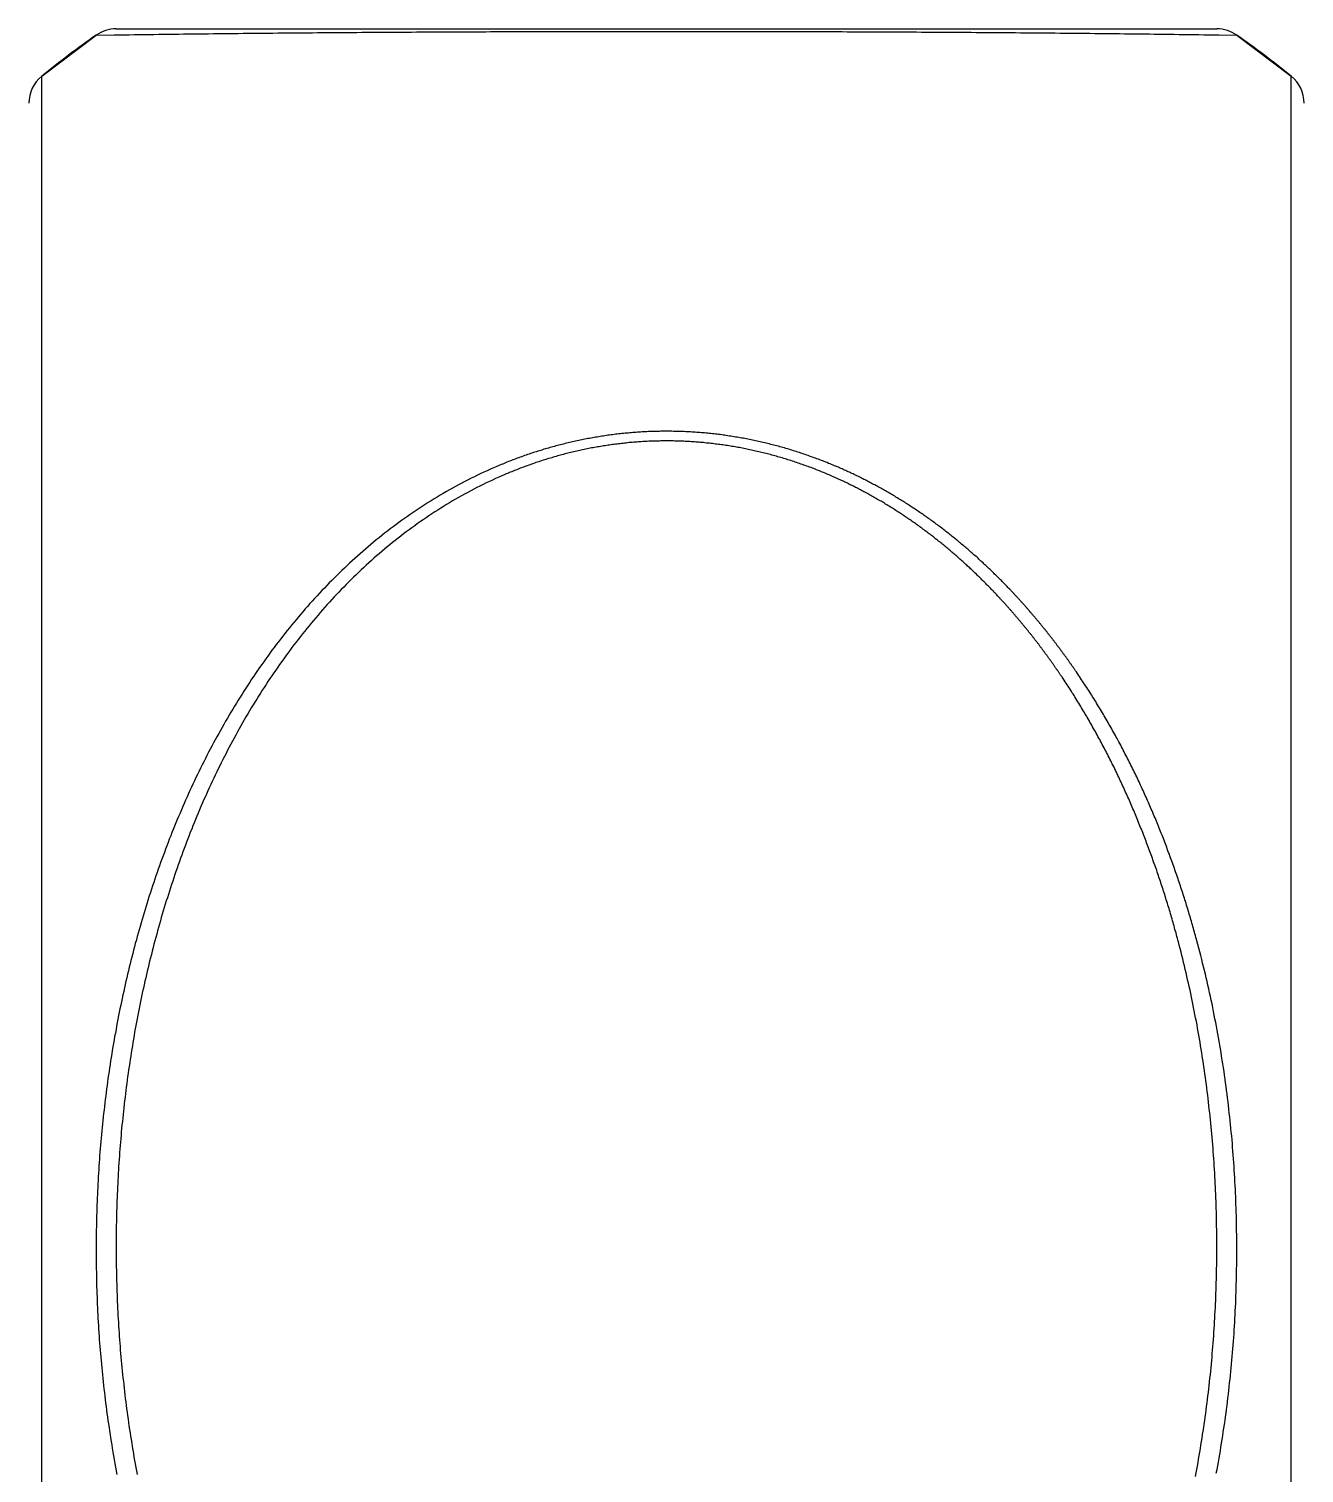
# Model space of a CAD drawing. Header units: millimetres. Extents: x 0 to 3800, y -67 to 2530.
# Drawn here: x 3326.11 to 3337.4, y 962.91 to 975.69 of the extents above; entities that cross this region are included whole.
import ezdxf

# ---------------------------------------------------------------- set-up
doc = ezdxf.new("R2010")
doc.units = ezdxf.units.MM
doc.layers.add('내부선 및 부속', color=4, linetype='Continuous')

msp = doc.modelspace()

# ---------------------------------------------------------------- linework, layer by layer
at = {"layer": '내부선 및 부속', "linetype": 'Continuous'}
for p, q in [((3326.881, 975.694), (3336.628, 975.694)), ((3326.223, 975.274), (3326.704, 975.638)), ((3326.704, 975.638), (3326.865, 975.64)), ((3336.644, 975.64), (3336.805, 975.638)), ((3336.805, 975.638), (3337.286, 975.274)), ((3326.223, 932.998), (3326.223, 975.274)), ((3337.286, 932.998), (3337.286, 975.274))]:
    msp.add_line(p, q, dxfattribs=at)
at = {"layer": '내부선 및 부속', "linetype": 'Continuous', "flags": 128}
for points in [[(3326.865, 975.64), (3326.909, 975.641), (3326.952, 975.641), (3326.996, 975.642), (3327.04, 975.643), (3327.084, 975.643), (3327.128, 975.644), (3327.172, 975.644), (3327.215, 975.645), (3327.259, 975.646), (3327.303, 975.646), (3327.347, 975.647), (3327.391, 975.647), (3327.435, 975.648), (3327.479, 975.649), (3327.522, 975.649), (3327.566, 975.65), (3327.61, 975.65), (3327.654, 975.651), (3327.698, 975.651), (3327.742, 975.652), (3327.786, 975.652), (3327.829, 975.653), (3327.873, 975.653), (3327.917, 975.654), (3327.961, 975.654), (3328.005, 975.655), (3328.049, 975.655), (3328.093, 975.655), (3328.136, 975.656), (3328.18, 975.656), (3328.224, 975.657), (3328.268, 975.657), (3328.312, 975.658), (3328.356, 975.658), (3328.399, 975.658), (3328.443, 975.659), (3328.487, 975.659), (3328.531, 975.66), (3328.575, 975.66), (3328.619, 975.66), (3328.663, 975.661), (3328.706, 975.661), (3328.75, 975.661), (3328.794, 975.662), (3328.838, 975.662), (3328.882, 975.662), (3328.926, 975.663), (3328.97, 975.663), (3329.013, 975.663), (3329.057, 975.664), (3329.101, 975.664), (3329.145, 975.664), (3329.189, 975.665), (3329.233, 975.665), (3329.277, 975.665), (3329.32, 975.665), (3329.364, 975.666), (3329.408, 975.666), (3329.452, 975.666), (3329.496, 975.666), (3329.54, 975.667), (3329.584, 975.667), (3329.627, 975.667), (3329.671, 975.667), (3329.715, 975.668), (3329.759, 975.668), (3329.803, 975.668), (3329.847, 975.668), (3329.891, 975.668), (3329.934, 975.669), (3329.978, 975.669), (3330.022, 975.669), (3330.066, 975.669), (3330.11, 975.669), (3330.154, 975.669), (3330.197, 975.67), (3330.241, 975.67), (3330.285, 975.67), (3330.329, 975.67), (3330.373, 975.67), (3330.417, 975.67), (3330.461, 975.671), (3330.504, 975.671), (3330.548, 975.671), (3330.592, 975.671), (3330.636, 975.671), (3330.68, 975.671), (3330.724, 975.671), (3330.768, 975.671), (3330.811, 975.671), (3330.855, 975.672), (3330.899, 975.672), (3330.943, 975.672), (3330.987, 975.672), (3331.031, 975.672), (3331.075, 975.672), (3331.118, 975.672), (3331.162, 975.672), (3331.206, 975.672), (3331.25, 975.672), (3331.25, 975.672), (3331.294, 975.672), (3331.338, 975.672), (3331.382, 975.672), (3331.425, 975.672), (3331.469, 975.672), (3331.513, 975.672), (3331.557, 975.672), (3331.601, 975.672), (3331.645, 975.672), (3331.689, 975.672), (3331.732, 975.672), (3331.776, 975.672), (3331.82, 975.672), (3331.864, 975.672), (3331.908, 975.672), (3331.952, 975.672), (3331.996, 975.672), (3332.039, 975.672), (3332.083, 975.672), (3332.127, 975.672), (3332.171, 975.672), (3332.215, 975.672), (3332.259, 975.672), (3332.303, 975.672), (3332.346, 975.672), (3332.39, 975.672), (3332.434, 975.672), (3332.478, 975.672), (3332.522, 975.672), (3332.566, 975.672), (3332.61, 975.672), (3332.653, 975.672), (3332.697, 975.671), (3332.741, 975.671), (3332.785, 975.671), (3332.829, 975.671), (3332.873, 975.671), (3332.917, 975.671), (3332.96, 975.671), (3333.004, 975.671), (3333.048, 975.671), (3333.092, 975.67), (3333.136, 975.67), (3333.18, 975.67), (3333.223, 975.67), (3333.267, 975.67), (3333.311, 975.67), (3333.355, 975.669), (3333.399, 975.669), (3333.443, 975.669), (3333.487, 975.669), (3333.53, 975.669), (3333.574, 975.669), (3333.618, 975.668), (3333.662, 975.668), (3333.706, 975.668), (3333.75, 975.668), (3333.794, 975.668), (3333.837, 975.667), (3333.881, 975.667), (3333.925, 975.667), (3333.969, 975.667), (3334.013, 975.666), (3334.057, 975.666), (3334.101, 975.666), (3334.144, 975.666), (3334.188, 975.665), (3334.232, 975.665), (3334.276, 975.665), (3334.32, 975.665), (3334.364, 975.664), (3334.408, 975.664), (3334.451, 975.664), (3334.495, 975.663), (3334.539, 975.663), (3334.583, 975.663), (3334.627, 975.662), (3334.671, 975.662), (3334.715, 975.662), (3334.758, 975.661), (3334.802, 975.661), (3334.846, 975.661), (3334.89, 975.66), (3334.934, 975.66), (3334.978, 975.66), (3335.022, 975.659), (3335.065, 975.659), (3335.109, 975.658), (3335.153, 975.658), (3335.197, 975.658), (3335.241, 975.657), (3335.285, 975.657), (3335.328, 975.656), (3335.372, 975.656), (3335.416, 975.655), (3335.46, 975.655), (3335.504, 975.655), (3335.548, 975.654), (3335.592, 975.654), (3335.635, 975.653), (3335.635, 975.653), (3335.679, 975.653), (3335.723, 975.652), (3335.767, 975.652), (3335.811, 975.651), (3335.855, 975.651), (3335.899, 975.65), (3335.942, 975.65), (3335.986, 975.649), (3336.03, 975.649), (3336.074, 975.648), (3336.118, 975.647), (3336.162, 975.647), (3336.206, 975.646), (3336.249, 975.646), (3336.293, 975.645), (3336.337, 975.644), (3336.381, 975.644), (3336.425, 975.643), (3336.469, 975.643), (3336.512, 975.642), (3336.556, 975.641), (3336.6, 975.641), (3336.644, 975.64), (3336.644, 975.64)], [(3333.254, 971.822), (3333.241, 971.827), (3333.229, 971.833), (3333.216, 971.838), (3333.203, 971.843), (3333.19, 971.848), (3333.178, 971.854), (3333.165, 971.859), (3333.152, 971.864), (3333.139, 971.869), (3333.126, 971.874), (3333.113, 971.879), (3333.1, 971.884), (3333.087, 971.888), (3333.074, 971.893), (3333.061, 971.898), (3333.048, 971.903), (3333.035, 971.907), (3333.022, 971.912), (3333.009, 971.917), (3332.996, 971.921), (3332.983, 971.926), (3332.97, 971.93), (3332.957, 971.935), (3332.944, 971.939), (3332.931, 971.943), (3332.917, 971.947), (3332.904, 971.952), (3332.891, 971.956), (3332.878, 971.96), (3332.865, 971.964), (3332.851, 971.968), (3332.838, 971.972), (3332.825, 971.976), (3332.812, 971.98), (3332.798, 971.984), (3332.785, 971.988), (3332.772, 971.991), (3332.758, 971.995), (3332.745, 971.999), (3332.732, 972.002), (3332.718, 972.006), (3332.705, 972.009), (3332.691, 972.013), (3332.678, 972.016), (3332.665, 972.02), (3332.651, 972.023), (3332.638, 972.026), (3332.624, 972.029), (3332.611, 972.033), (3332.597, 972.036), (3332.584, 972.039), (3332.57, 972.042), (3332.557, 972.045), (3332.543, 972.048), (3332.53, 972.051), (3332.516, 972.054), (3332.503, 972.056), (3332.489, 972.059), (3332.475, 972.062), (3332.462, 972.064), (3332.448, 972.067), (3332.435, 972.07), (3332.421, 972.072), (3332.407, 972.074), (3332.394, 972.077), (3332.38, 972.079), (3332.366, 972.081), (3332.353, 972.084), (3332.339, 972.086), (3332.325, 972.088), (3332.312, 972.09), (3332.298, 972.092), (3332.284, 972.094), (3332.271, 972.096), (3332.257, 972.098), (3332.243, 972.1), (3332.229, 972.102), (3332.216, 972.103), (3332.202, 972.105), (3332.188, 972.107), (3332.175, 972.108), (3332.161, 972.11), (3332.147, 972.111), (3332.133, 972.113), (3332.119, 972.114), (3332.106, 972.115), (3332.092, 972.117), (3332.078, 972.118), (3332.064, 972.119), (3332.051, 972.12), (3332.037, 972.121), (3332.023, 972.122), (3332.009, 972.123), (3331.995, 972.124), (3331.982, 972.125), (3331.968, 972.126), (3331.954, 972.127), (3331.94, 972.127), (3331.926, 972.128), (3331.912, 972.129), (3331.912, 972.129), (3331.899, 972.129), (3331.885, 972.13), (3331.871, 972.13), (3331.857, 972.131), (3331.843, 972.131), (3331.829, 972.131), (3331.816, 972.131), (3331.802, 972.132), (3331.788, 972.132), (3331.774, 972.132), (3331.76, 972.132), (3331.746, 972.132), (3331.733, 972.132), (3331.719, 972.132), (3331.705, 972.132), (3331.691, 972.131), (3331.677, 972.131), (3331.663, 972.131), (3331.65, 972.131), (3331.636, 972.13), (3331.622, 972.13), (3331.608, 972.129), (3331.594, 972.129), (3331.58, 972.128), (3331.567, 972.127), (3331.553, 972.127), (3331.539, 972.126), (3331.525, 972.125), (3331.511, 972.124), (3331.498, 972.123), (3331.484, 972.122), (3331.47, 972.121), (3331.456, 972.12), (3331.442, 972.119), (3331.429, 972.118), (3331.415, 972.116), (3331.401, 972.115), (3331.387, 972.114), (3331.374, 972.112), (3331.36, 972.111), (3331.346, 972.11), (3331.332, 972.108), (3331.318, 972.106), (3331.305, 972.105), (3331.291, 972.103), (3331.277, 972.101), (3331.264, 972.1), (3331.25, 972.098), (3331.236, 972.096), (3331.222, 972.094), (3331.209, 972.092), (3331.195, 972.09), (3331.181, 972.088), (3331.168, 972.086), (3331.154, 972.083), (3331.14, 972.081), (3331.127, 972.079), (3331.113, 972.076), (3331.099, 972.074), (3331.086, 972.072), (3331.072, 972.069), (3331.059, 972.067), (3331.045, 972.064), (3331.031, 972.061), (3331.018, 972.059), (3331.004, 972.056), (3330.991, 972.053), (3330.977, 972.05), (3330.964, 972.047), (3330.95, 972.044), (3330.937, 972.041), (3330.923, 972.038), (3330.91, 972.035), (3330.896, 972.032), (3330.883, 972.029), (3330.869, 972.026), (3330.856, 972.023), (3330.842, 972.019), (3330.829, 972.016), (3330.815, 972.012), (3330.802, 972.009), (3330.789, 972.005), (3330.775, 972.002), (3330.762, 971.998), (3330.749, 971.995), (3330.735, 971.991), (3330.722, 971.987), (3330.709, 971.983), (3330.695, 971.979), (3330.682, 971.975), (3330.669, 971.972), (3330.655, 971.968), (3330.642, 971.963), (3330.629, 971.959), (3330.616, 971.955), (3330.603, 971.951), (3330.589, 971.947), (3330.576, 971.943), (3330.563, 971.938), (3330.55, 971.934), (3330.55, 971.934), (3330.537, 971.929), (3330.524, 971.925), (3330.511, 971.921), (3330.498, 971.916), (3330.485, 971.911), (3330.472, 971.907), (3330.459, 971.902), (3330.446, 971.897), (3330.433, 971.893), (3330.42, 971.888), (3330.407, 971.883), (3330.394, 971.878), (3330.381, 971.873), (3330.368, 971.868), (3330.355, 971.863), (3330.342, 971.858), (3330.329, 971.853), (3330.317, 971.848), (3330.304, 971.842), (3330.291, 971.837), (3330.278, 971.832), (3330.265, 971.827), (3330.253, 971.821), (3330.253, 971.821)], [(3333.208, 971.74), (3333.195, 971.745), (3333.183, 971.75), (3333.171, 971.755), (3333.158, 971.761), (3333.146, 971.766), (3333.133, 971.771), (3333.121, 971.776), (3333.109, 971.781), (3333.096, 971.786), (3333.084, 971.791), (3333.071, 971.796), (3333.059, 971.801), (3333.046, 971.805), (3333.034, 971.81), (3333.021, 971.815), (3333.008, 971.819), (3332.996, 971.824), (3332.983, 971.829), (3332.97, 971.833), (3332.958, 971.838), (3332.945, 971.842), (3332.932, 971.847), (3332.92, 971.851), (3332.907, 971.855), (3332.894, 971.859), (3332.882, 971.864), (3332.869, 971.868), (3332.856, 971.872), (3332.843, 971.876), (3332.83, 971.88), (3332.818, 971.884), (3332.805, 971.888), (3332.792, 971.892), (3332.779, 971.896), (3332.766, 971.9), (3332.753, 971.903), (3332.74, 971.907), (3332.727, 971.911), (3332.714, 971.914), (3332.701, 971.918), (3332.688, 971.921), (3332.675, 971.925), (3332.662, 971.928), (3332.649, 971.932), (3332.636, 971.935), (3332.623, 971.938), (3332.61, 971.942), (3332.597, 971.945), (3332.584, 971.948), (3332.571, 971.951), (3332.558, 971.954), (3332.545, 971.957), (3332.532, 971.96), (3332.519, 971.963), (3332.506, 971.966), (3332.492, 971.969), (3332.479, 971.971), (3332.466, 971.974), (3332.453, 971.977), (3332.44, 971.979), (3332.427, 971.982), (3332.413, 971.984), (3332.4, 971.987), (3332.387, 971.989), (3332.374, 971.992), (3332.361, 971.994), (3332.347, 971.996), (3332.334, 971.998), (3332.321, 972.001), (3332.307, 972.003), (3332.294, 972.005), (3332.281, 972.007), (3332.268, 972.009), (3332.254, 972.011), (3332.241, 972.012), (3332.228, 972.014), (3332.214, 972.016), (3332.201, 972.018), (3332.188, 972.019), (3332.174, 972.021), (3332.161, 972.023), (3332.148, 972.024), (3332.134, 972.026), (3332.121, 972.027), (3332.108, 972.028), (3332.094, 972.03), (3332.081, 972.031), (3332.068, 972.032), (3332.054, 972.033), (3332.041, 972.034), (3332.027, 972.035), (3332.014, 972.036), (3332.001, 972.037), (3331.987, 972.038), (3331.974, 972.039), (3331.96, 972.04), (3331.947, 972.041), (3331.934, 972.041), (3331.92, 972.042), (3331.907, 972.043), (3331.907, 972.043), (3331.893, 972.043), (3331.88, 972.044), (3331.866, 972.044), (3331.853, 972.045), (3331.84, 972.045), (3331.826, 972.045), (3331.813, 972.046), (3331.799, 972.046), (3331.786, 972.046), (3331.772, 972.046), (3331.759, 972.046), (3331.746, 972.046), (3331.732, 972.046), (3331.719, 972.046), (3331.705, 972.046), (3331.692, 972.045), (3331.678, 972.045), (3331.665, 972.045), (3331.652, 972.045), (3331.638, 972.044), (3331.625, 972.044), (3331.611, 972.043), (3331.598, 972.043), (3331.584, 972.042), (3331.571, 972.041), (3331.558, 972.041), (3331.544, 972.04), (3331.531, 972.039), (3331.517, 972.038), (3331.504, 972.037), (3331.491, 972.036), (3331.477, 972.035), (3331.464, 972.034), (3331.45, 972.033), (3331.437, 972.032), (3331.424, 972.031), (3331.41, 972.029), (3331.397, 972.028), (3331.384, 972.027), (3331.37, 972.025), (3331.357, 972.024), (3331.343, 972.022), (3331.33, 972.021), (3331.317, 972.019), (3331.303, 972.017), (3331.29, 972.015), (3331.277, 972.014), (3331.264, 972.012), (3331.25, 972.01), (3331.237, 972.008), (3331.224, 972.006), (3331.21, 972.004), (3331.197, 972.002), (3331.184, 972), (3331.171, 971.998), (3331.157, 971.995), (3331.144, 971.993), (3331.131, 971.991), (3331.118, 971.988), (3331.104, 971.986), (3331.091, 971.984), (3331.078, 971.981), (3331.065, 971.978), (3331.052, 971.976), (3331.038, 971.973), (3331.025, 971.97), (3331.012, 971.968), (3330.999, 971.965), (3330.986, 971.962), (3330.973, 971.959), (3330.96, 971.956), (3330.947, 971.953), (3330.933, 971.95), (3330.92, 971.947), (3330.907, 971.944), (3330.894, 971.941), (3330.881, 971.937), (3330.868, 971.934), (3330.855, 971.931), (3330.842, 971.927), (3330.829, 971.924), (3330.816, 971.92), (3330.803, 971.917), (3330.79, 971.913), (3330.777, 971.91), (3330.764, 971.906), (3330.752, 971.902), (3330.739, 971.898), (3330.726, 971.895), (3330.713, 971.891), (3330.7, 971.887), (3330.687, 971.883), (3330.674, 971.879), (3330.662, 971.875), (3330.649, 971.871), (3330.636, 971.867), (3330.623, 971.862), (3330.61, 971.858), (3330.598, 971.854), (3330.585, 971.85), (3330.585, 971.85), (3330.572, 971.845), (3330.56, 971.841), (3330.547, 971.836), (3330.534, 971.832), (3330.522, 971.827), (3330.509, 971.823), (3330.496, 971.818), (3330.484, 971.813), (3330.471, 971.809), (3330.459, 971.804), (3330.446, 971.799), (3330.434, 971.794), (3330.421, 971.789), (3330.409, 971.784), (3330.396, 971.779), (3330.384, 971.774), (3330.371, 971.769), (3330.359, 971.764), (3330.347, 971.759), (3330.334, 971.754), (3330.322, 971.749), (3330.31, 971.743), (3330.297, 971.738), (3330.297, 971.738)], [(3330.253, 971.821), (3330.224, 971.809), (3330.195, 971.796), (3330.167, 971.783), (3330.138, 971.77), (3330.11, 971.757), (3330.082, 971.744), (3330.054, 971.73), (3330.025, 971.716), (3329.998, 971.702), (3329.97, 971.688), (3329.942, 971.673), (3329.914, 971.659), (3329.887, 971.644), (3329.859, 971.628), (3329.832, 971.613), (3329.805, 971.598), (3329.777, 971.582), (3329.75, 971.566), (3329.723, 971.55), (3329.697, 971.534), (3329.67, 971.517), (3329.643, 971.5), (3329.617, 971.483), (3329.59, 971.466), (3329.564, 971.449), (3329.538, 971.432), (3329.512, 971.414), (3329.486, 971.396), (3329.46, 971.378), (3329.435, 971.36), (3329.409, 971.342), (3329.384, 971.323), (3329.358, 971.305), (3329.333, 971.286), (3329.308, 971.267), (3329.283, 971.248), (3329.258, 971.229), (3329.234, 971.209), (3329.209, 971.189), (3329.185, 971.17), (3329.161, 971.15), (3329.136, 971.13), (3329.112, 971.109), (3329.089, 971.089), (3329.065, 971.069), (3329.041, 971.048), (3329.018, 971.027), (3328.994, 971.006), (3328.971, 970.985), (3328.948, 970.964), (3328.925, 970.942), (3328.902, 970.921), (3328.88, 970.899), (3328.857, 970.877), (3328.835, 970.855), (3328.813, 970.833), (3328.79, 970.811), (3328.768, 970.789), (3328.747, 970.766), (3328.725, 970.744), (3328.703, 970.721), (3328.682, 970.698), (3328.66, 970.675), (3328.639, 970.652), (3328.618, 970.629), (3328.597, 970.606), (3328.576, 970.582), (3328.556, 970.559), (3328.535, 970.535), (3328.515, 970.511), (3328.495, 970.488), (3328.474, 970.464), (3328.454, 970.44), (3328.435, 970.415), (3328.415, 970.391), (3328.395, 970.367), (3328.376, 970.342), (3328.356, 970.317), (3328.337, 970.293), (3328.318, 970.268), (3328.299, 970.243), (3328.28, 970.218), (3328.261, 970.193), (3328.243, 970.168), (3328.224, 970.142), (3328.206, 970.117), (3328.188, 970.092), (3328.17, 970.066), (3328.152, 970.04), (3328.134, 970.015), (3328.116, 969.989), (3328.099, 969.963), (3328.081, 969.937), (3328.064, 969.911), (3328.047, 969.885), (3328.03, 969.858), (3328.013, 969.832), (3327.996, 969.806), (3327.979, 969.779), (3327.963, 969.753), (3327.963, 969.753), (3327.946, 969.726), (3327.93, 969.699), (3327.914, 969.673), (3327.898, 969.646), (3327.882, 969.619), (3327.866, 969.592), (3327.85, 969.565), (3327.835, 969.537), (3327.819, 969.51), (3327.804, 969.483), (3327.789, 969.456), (3327.773, 969.428), (3327.759, 969.401), (3327.744, 969.373), (3327.729, 969.345), (3327.714, 969.318), (3327.7, 969.29), (3327.685, 969.262), (3327.671, 969.234), (3327.657, 969.206), (3327.643, 969.178), (3327.629, 969.15), (3327.615, 969.122), (3327.602, 969.094), (3327.588, 969.066), (3327.575, 969.038), (3327.561, 969.009), (3327.548, 968.981), (3327.535, 968.953), (3327.522, 968.924), (3327.509, 968.896), (3327.496, 968.867), (3327.484, 968.838), (3327.471, 968.81), (3327.459, 968.781), (3327.447, 968.752), (3327.434, 968.723), (3327.422, 968.695), (3327.41, 968.666), (3327.398, 968.637), (3327.387, 968.608), (3327.375, 968.579), (3327.364, 968.55), (3327.352, 968.52), (3327.341, 968.491), (3327.33, 968.462), (3327.319, 968.433), (3327.308, 968.403), (3327.297, 968.374), (3327.286, 968.345), (3327.275, 968.315), (3327.265, 968.286), (3327.254, 968.256), (3327.244, 968.227), (3327.234, 968.197), (3327.224, 968.168), (3327.214, 968.138), (3327.204, 968.108), (3327.194, 968.079), (3327.184, 968.049), (3327.175, 968.019), (3327.165, 967.989), (3327.156, 967.959), (3327.147, 967.929), (3327.138, 967.9), (3327.128, 967.87), (3327.119, 967.84), (3327.111, 967.81), (3327.102, 967.78), (3327.093, 967.749), (3327.085, 967.719), (3327.076, 967.689), (3327.068, 967.659), (3327.06, 967.629), (3327.051, 967.599), (3327.043, 967.569), (3327.035, 967.538), (3327.028, 967.508), (3327.02, 967.478), (3327.012, 967.447), (3327.005, 967.417), (3326.997, 967.387), (3326.99, 967.356), (3326.983, 967.326), (3326.975, 967.295), (3326.968, 967.265), (3326.961, 967.234), (3326.954, 967.204), (3326.948, 967.173), (3326.941, 967.143), (3326.934, 967.112), (3326.928, 967.082), (3326.922, 967.051), (3326.915, 967.02), (3326.909, 966.99), (3326.903, 966.959), (3326.897, 966.928), (3326.891, 966.897), (3326.885, 966.867), (3326.88, 966.836), (3326.88, 966.836), (3326.874, 966.805), (3326.868, 966.774), (3326.863, 966.744), (3326.858, 966.713), (3326.852, 966.682), (3326.847, 966.651), (3326.842, 966.62), (3326.837, 966.589), (3326.832, 966.559), (3326.828, 966.528), (3326.823, 966.497), (3326.818, 966.466), (3326.814, 966.435), (3326.809, 966.404), (3326.805, 966.373), (3326.801, 966.342), (3326.797, 966.311), (3326.793, 966.28), (3326.789, 966.249), (3326.785, 966.218), (3326.781, 966.187), (3326.777, 966.156), (3326.774, 966.125), (3326.77, 966.094), (3326.767, 966.063), (3326.764, 966.032), (3326.76, 966), (3326.757, 965.969), (3326.754, 965.938), (3326.751, 965.907), (3326.748, 965.876), (3326.746, 965.845), (3326.743, 965.814), (3326.74, 965.782), (3326.738, 965.751), (3326.735, 965.72), (3326.733, 965.689), (3326.731, 965.658), (3326.729, 965.626), (3326.727, 965.595), (3326.725, 965.564), (3326.723, 965.533), (3326.721, 965.501), (3326.719, 965.47), (3326.718, 965.439), (3326.716, 965.407), (3326.715, 965.376), (3326.713, 965.345), (3326.712, 965.314), (3326.711, 965.282), (3326.71, 965.251), (3326.709, 965.22), (3326.708, 965.188), (3326.707, 965.157), (3326.706, 965.126), (3326.706, 965.094), (3326.705, 965.063), (3326.705, 965.032), (3326.704, 965), (3326.704, 964.969), (3326.704, 964.938), (3326.704, 964.906), (3326.704, 964.875), (3326.704, 964.844), (3326.704, 964.812), (3326.704, 964.781), (3326.705, 964.75), (3326.705, 964.718), (3326.706, 964.687), (3326.706, 964.655), (3326.707, 964.624), (3326.708, 964.593), (3326.708, 964.561), (3326.709, 964.53), (3326.71, 964.499), (3326.712, 964.467), (3326.713, 964.436), (3326.714, 964.405), (3326.716, 964.374), (3326.717, 964.342), (3326.719, 964.311), (3326.72, 964.28), (3326.722, 964.248), (3326.724, 964.217), (3326.726, 964.186), (3326.728, 964.154), (3326.73, 964.123), (3326.732, 964.092), (3326.735, 964.061), (3326.737, 964.029), (3326.74, 963.998), (3326.742, 963.967), (3326.745, 963.936), (3326.748, 963.905), (3326.751, 963.873), (3326.754, 963.842), (3326.757, 963.811), (3326.76, 963.78), (3326.763, 963.749), (3326.766, 963.718), (3326.766, 963.718), (3326.77, 963.686), (3326.773, 963.655), (3326.777, 963.624), (3326.78, 963.593), (3326.784, 963.562), (3326.788, 963.531), (3326.792, 963.5), (3326.796, 963.469), (3326.8, 963.438), (3326.804, 963.407), (3326.809, 963.376), (3326.813, 963.345), (3326.818, 963.314), (3326.822, 963.283), (3326.827, 963.252), (3326.832, 963.221), (3326.837, 963.19), (3326.842, 963.159), (3326.847, 963.129), (3326.847, 963.129)], [(3330.297, 971.738), (3330.269, 971.726), (3330.241, 971.713), (3330.213, 971.7), (3330.186, 971.687), (3330.158, 971.674), (3330.13, 971.661), (3330.103, 971.647), (3330.075, 971.633), (3330.048, 971.619), (3330.021, 971.605), (3329.994, 971.59), (3329.967, 971.576), (3329.94, 971.561), (3329.913, 971.546), (3329.886, 971.53), (3329.86, 971.515), (3329.833, 971.499), (3329.807, 971.483), (3329.781, 971.467), (3329.755, 971.451), (3329.729, 971.434), (3329.703, 971.418), (3329.677, 971.401), (3329.651, 971.384), (3329.626, 971.367), (3329.6, 971.349), (3329.575, 971.332), (3329.55, 971.314), (3329.525, 971.296), (3329.5, 971.278), (3329.475, 971.26), (3329.45, 971.241), (3329.426, 971.223), (3329.401, 971.204), (3329.377, 971.185), (3329.353, 971.166), (3329.329, 971.147), (3329.305, 971.127), (3329.281, 971.108), (3329.257, 971.088), (3329.234, 971.068), (3329.21, 971.048), (3329.187, 971.028), (3329.164, 971.008), (3329.141, 970.987), (3329.118, 970.967), (3329.095, 970.946), (3329.073, 970.925), (3329.05, 970.904), (3329.028, 970.883), (3329.006, 970.862), (3328.984, 970.84), (3328.962, 970.819), (3328.94, 970.797), (3328.918, 970.775), (3328.897, 970.753), (3328.875, 970.731), (3328.854, 970.709), (3328.833, 970.687), (3328.812, 970.665), (3328.791, 970.642), (3328.77, 970.619), (3328.75, 970.597), (3328.729, 970.574), (3328.709, 970.551), (3328.689, 970.528), (3328.669, 970.504), (3328.649, 970.481), (3328.629, 970.457), (3328.609, 970.434), (3328.59, 970.41), (3328.57, 970.386), (3328.551, 970.363), (3328.532, 970.339), (3328.513, 970.314), (3328.494, 970.29), (3328.475, 970.266), (3328.456, 970.242), (3328.438, 970.217), (3328.419, 970.192), (3328.401, 970.168), (3328.383, 970.143), (3328.365, 970.118), (3328.347, 970.093), (3328.329, 970.068), (3328.312, 970.043), (3328.294, 970.018), (3328.277, 969.993), (3328.26, 969.967), (3328.242, 969.942), (3328.225, 969.916), (3328.209, 969.891), (3328.192, 969.865), (3328.175, 969.839), (3328.159, 969.813), (3328.142, 969.787), (3328.126, 969.761), (3328.11, 969.735), (3328.094, 969.709), (3328.078, 969.683), (3328.078, 969.683), (3328.062, 969.656), (3328.047, 969.63), (3328.031, 969.603), (3328.016, 969.577), (3328, 969.55), (3327.985, 969.524), (3327.97, 969.497), (3327.955, 969.47), (3327.94, 969.443), (3327.926, 969.416), (3327.911, 969.389), (3327.897, 969.362), (3327.882, 969.335), (3327.868, 969.308), (3327.854, 969.28), (3327.84, 969.253), (3327.826, 969.226), (3327.812, 969.198), (3327.799, 969.171), (3327.785, 969.143), (3327.772, 969.116), (3327.759, 969.088), (3327.745, 969.06), (3327.732, 969.033), (3327.719, 969.005), (3327.706, 968.977), (3327.694, 968.949), (3327.681, 968.921), (3327.669, 968.893), (3327.656, 968.865), (3327.644, 968.837), (3327.632, 968.809), (3327.62, 968.78), (3327.608, 968.752), (3327.596, 968.724), (3327.584, 968.696), (3327.573, 968.667), (3327.561, 968.639), (3327.55, 968.61), (3327.538, 968.582), (3327.527, 968.553), (3327.516, 968.525), (3327.505, 968.496), (3327.494, 968.467), (3327.483, 968.439), (3327.473, 968.41), (3327.462, 968.381), (3327.452, 968.352), (3327.441, 968.323), (3327.431, 968.294), (3327.421, 968.265), (3327.411, 968.236), (3327.401, 968.207), (3327.391, 968.178), (3327.382, 968.149), (3327.372, 968.12), (3327.362, 968.091), (3327.353, 968.062), (3327.344, 968.032), (3327.335, 968.003), (3327.325, 967.974), (3327.316, 967.945), (3327.307, 967.915), (3327.299, 967.886), (3327.29, 967.856), (3327.281, 967.827), (3327.273, 967.798), (3327.264, 967.768), (3327.256, 967.739), (3327.248, 967.709), (3327.24, 967.679), (3327.232, 967.65), (3327.224, 967.62), (3327.216, 967.591), (3327.208, 967.561), (3327.201, 967.531), (3327.193, 967.501), (3327.186, 967.472), (3327.178, 967.442), (3327.171, 967.412), (3327.164, 967.382), (3327.157, 967.352), (3327.15, 967.323), (3327.143, 967.293), (3327.136, 967.263), (3327.129, 967.233), (3327.123, 967.203), (3327.116, 967.173), (3327.11, 967.143), (3327.104, 967.113), (3327.097, 967.083), (3327.091, 967.053), (3327.085, 967.023), (3327.079, 966.993), (3327.073, 966.963), (3327.068, 966.932), (3327.062, 966.902), (3327.056, 966.872), (3327.051, 966.842), (3327.045, 966.812), (3327.045, 966.812), (3327.04, 966.782), (3327.035, 966.751), (3327.03, 966.721), (3327.025, 966.691), (3327.02, 966.661), (3327.015, 966.63), (3327.01, 966.6), (3327.005, 966.57), (3327.001, 966.54), (3326.996, 966.509), (3326.992, 966.479), (3326.988, 966.449), (3326.983, 966.418), (3326.979, 966.388), (3326.975, 966.357), (3326.971, 966.327), (3326.967, 966.297), (3326.963, 966.266), (3326.96, 966.236), (3326.956, 966.205), (3326.953, 966.175), (3326.949, 966.144), (3326.946, 966.114), (3326.942, 966.083), (3326.939, 966.053), (3326.936, 966.022), (3326.933, 965.992), (3326.93, 965.961), (3326.927, 965.931), (3326.925, 965.9), (3326.922, 965.87), (3326.919, 965.839), (3326.917, 965.809), (3326.914, 965.778), (3326.912, 965.747), (3326.91, 965.717), (3326.908, 965.686), (3326.905, 965.656), (3326.903, 965.625), (3326.902, 965.594), (3326.9, 965.564), (3326.898, 965.533), (3326.896, 965.502), (3326.895, 965.472), (3326.893, 965.441), (3326.892, 965.41), (3326.891, 965.38), (3326.889, 965.349), (3326.888, 965.318), (3326.887, 965.288), (3326.886, 965.257), (3326.885, 965.226), (3326.884, 965.196), (3326.884, 965.165), (3326.883, 965.134), (3326.882, 965.103), (3326.882, 965.073), (3326.881, 965.042), (3326.881, 965.011), (3326.881, 964.981), (3326.881, 964.95), (3326.881, 964.919), (3326.881, 964.888), (3326.881, 964.858), (3326.881, 964.827), (3326.881, 964.796), (3326.882, 964.766), (3326.882, 964.735), (3326.883, 964.704), (3326.883, 964.673), (3326.884, 964.643), (3326.885, 964.612), (3326.886, 964.581), (3326.887, 964.55), (3326.888, 964.52), (3326.889, 964.489), (3326.89, 964.458), (3326.891, 964.428), (3326.893, 964.397), (3326.894, 964.366), (3326.896, 964.336), (3326.897, 964.305), (3326.899, 964.274), (3326.901, 964.243), (3326.903, 964.213), (3326.905, 964.182), (3326.907, 964.152), (3326.909, 964.121), (3326.911, 964.09), (3326.913, 964.06), (3326.916, 964.029), (3326.918, 963.998), (3326.921, 963.968), (3326.924, 963.937), (3326.926, 963.907), (3326.929, 963.876), (3326.932, 963.845), (3326.935, 963.815), (3326.938, 963.784), (3326.941, 963.754), (3326.941, 963.754), (3326.945, 963.723), (3326.948, 963.693), (3326.952, 963.662), (3326.955, 963.632), (3326.959, 963.601), (3326.962, 963.571), (3326.966, 963.54), (3326.97, 963.51), (3326.974, 963.48), (3326.978, 963.449), (3326.982, 963.419), (3326.987, 963.388), (3326.991, 963.358), (3326.995, 963.328), (3327, 963.297), (3327.004, 963.267), (3327.009, 963.237), (3327.014, 963.206), (3327.019, 963.176), (3327.019, 963.176)], [(3334.702, 970.658), (3334.694, 970.667), (3334.686, 970.676), (3334.678, 970.684), (3334.67, 970.692), (3334.662, 970.701), (3334.654, 970.709), (3334.646, 970.718), (3334.638, 970.726), (3334.63, 970.735), (3334.622, 970.743), (3334.614, 970.751), (3334.606, 970.76), (3334.598, 970.768), (3334.589, 970.776), (3334.581, 970.785), (3334.573, 970.793), (3334.565, 970.801), (3334.556, 970.809), (3334.548, 970.818), (3334.54, 970.826), (3334.531, 970.834), (3334.523, 970.842), (3334.515, 970.85), (3334.506, 970.859), (3334.498, 970.867), (3334.489, 970.875), (3334.481, 970.883), (3334.473, 970.891), (3334.464, 970.899), (3334.456, 970.907), (3334.447, 970.915), (3334.439, 970.923), (3334.43, 970.931), (3334.421, 970.939), (3334.413, 970.947), (3334.404, 970.954), (3334.396, 970.962), (3334.387, 970.97), (3334.378, 970.978), (3334.37, 970.986), (3334.361, 970.994), (3334.352, 971.001), (3334.343, 971.009), (3334.335, 971.017), (3334.326, 971.025), (3334.317, 971.032), (3334.308, 971.04), (3334.299, 971.048), (3334.29, 971.055), (3334.282, 971.063), (3334.273, 971.07), (3334.264, 971.078), (3334.255, 971.085), (3334.246, 971.093), (3334.237, 971.1), (3334.228, 971.108), (3334.219, 971.115), (3334.21, 971.123), (3334.201, 971.13), (3334.192, 971.138), (3334.183, 971.145), (3334.174, 971.152), (3334.164, 971.159), (3334.155, 971.167), (3334.146, 971.174), (3334.137, 971.181), (3334.128, 971.188), (3334.119, 971.196), (3334.109, 971.203), (3334.1, 971.21), (3334.091, 971.217), (3334.081, 971.224), (3334.072, 971.231), (3334.063, 971.238), (3334.053, 971.245), (3334.044, 971.252), (3334.035, 971.259), (3334.025, 971.266), (3334.016, 971.273), (3334.006, 971.28), (3333.997, 971.287), (3333.988, 971.294), (3333.978, 971.301), (3333.968, 971.307), (3333.959, 971.314), (3333.949, 971.321), (3333.94, 971.328), (3333.93, 971.334), (3333.921, 971.341), (3333.911, 971.348), (3333.901, 971.354), (3333.892, 971.361), (3333.882, 971.368), (3333.872, 971.374), (3333.863, 971.381), (3333.853, 971.387), (3333.843, 971.394), (3333.833, 971.4), (3333.824, 971.407), (3333.814, 971.413), (3333.814, 971.413), (3333.804, 971.419), (3333.794, 971.426), (3333.784, 971.432), (3333.774, 971.438), (3333.765, 971.444), (3333.755, 971.451), (3333.745, 971.457), (3333.735, 971.463), (3333.725, 971.469), (3333.715, 971.475), (3333.705, 971.481), (3333.695, 971.488), (3333.685, 971.494), (3333.675, 971.5), (3333.665, 971.506), (3333.655, 971.512), (3333.645, 971.517), (3333.635, 971.523), (3333.624, 971.529), (3333.614, 971.535), (3333.604, 971.541), (3333.594, 971.547), (3333.584, 971.552), (3333.574, 971.558), (3333.563, 971.564), (3333.553, 971.57), (3333.543, 971.575), (3333.533, 971.581), (3333.522, 971.586), (3333.512, 971.592), (3333.502, 971.597), (3333.492, 971.603), (3333.481, 971.608), (3333.471, 971.614), (3333.461, 971.619), (3333.45, 971.625), (3333.44, 971.63), (3333.429, 971.635), (3333.419, 971.641), (3333.409, 971.646), (3333.398, 971.651), (3333.388, 971.656), (3333.377, 971.661), (3333.367, 971.667), (3333.356, 971.672), (3333.346, 971.677), (3333.335, 971.682), (3333.325, 971.687), (3333.314, 971.692), (3333.303, 971.697), (3333.293, 971.702), (3333.282, 971.706), (3333.272, 971.711), (3333.261, 971.716), (3333.25, 971.721), (3333.24, 971.726), (3333.229, 971.73), (3333.218, 971.735), (3333.208, 971.74), (3333.208, 971.74)], [(3334.794, 970.733), (3334.786, 970.741), (3334.778, 970.75), (3334.77, 970.758), (3334.761, 970.767), (3334.753, 970.775), (3334.745, 970.784), (3334.736, 970.793), (3334.728, 970.801), (3334.72, 970.81), (3334.711, 970.818), (3334.703, 970.826), (3334.694, 970.835), (3334.686, 970.843), (3334.677, 970.852), (3334.669, 970.86), (3334.66, 970.868), (3334.652, 970.877), (3334.643, 970.885), (3334.635, 970.893), (3334.626, 970.902), (3334.617, 970.91), (3334.609, 970.918), (3334.6, 970.926), (3334.592, 970.935), (3334.583, 970.943), (3334.574, 970.951), (3334.565, 970.959), (3334.557, 970.967), (3334.548, 970.975), (3334.539, 970.983), (3334.53, 970.991), (3334.521, 971), (3334.513, 971.008), (3334.504, 971.016), (3334.495, 971.024), (3334.486, 971.031), (3334.477, 971.039), (3334.468, 971.047), (3334.459, 971.055), (3334.45, 971.063), (3334.441, 971.071), (3334.432, 971.079), (3334.423, 971.087), (3334.414, 971.094), (3334.405, 971.102), (3334.396, 971.11), (3334.387, 971.118), (3334.378, 971.125), (3334.368, 971.133), (3334.359, 971.141), (3334.35, 971.148), (3334.341, 971.156), (3334.332, 971.164), (3334.322, 971.171), (3334.313, 971.179), (3334.304, 971.186), (3334.294, 971.194), (3334.285, 971.201), (3334.276, 971.209), (3334.266, 971.216), (3334.257, 971.223), (3334.248, 971.231), (3334.238, 971.238), (3334.229, 971.246), (3334.219, 971.253), (3334.21, 971.26), (3334.2, 971.267), (3334.191, 971.275), (3334.181, 971.282), (3334.172, 971.289), (3334.162, 971.296), (3334.153, 971.303), (3334.143, 971.31), (3334.133, 971.318), (3334.124, 971.325), (3334.114, 971.332), (3334.105, 971.339), (3334.095, 971.346), (3334.085, 971.353), (3334.075, 971.36), (3334.066, 971.367), (3334.056, 971.374), (3334.046, 971.38), (3334.036, 971.387), (3334.026, 971.394), (3334.017, 971.401), (3334.007, 971.408), (3333.997, 971.414), (3333.987, 971.421), (3333.977, 971.428), (3333.967, 971.434), (3333.957, 971.441), (3333.947, 971.448), (3333.937, 971.454), (3333.927, 971.461), (3333.917, 971.467), (3333.907, 971.474), (3333.897, 971.48), (3333.887, 971.487), (3333.877, 971.493), (3333.877, 971.493), (3333.867, 971.5), (3333.857, 971.506), (3333.847, 971.512), (3333.836, 971.519), (3333.826, 971.525), (3333.816, 971.531), (3333.806, 971.538), (3333.796, 971.544), (3333.785, 971.55), (3333.775, 971.556), (3333.765, 971.562), (3333.755, 971.568), (3333.744, 971.575), (3333.734, 971.581), (3333.724, 971.587), (3333.713, 971.593), (3333.703, 971.599), (3333.693, 971.604), (3333.682, 971.61), (3333.672, 971.616), (3333.661, 971.622), (3333.651, 971.628), (3333.64, 971.634), (3333.63, 971.639), (3333.62, 971.645), (3333.609, 971.651), (3333.598, 971.657), (3333.588, 971.662), (3333.577, 971.668), (3333.567, 971.673), (3333.556, 971.679), (3333.546, 971.684), (3333.535, 971.69), (3333.524, 971.695), (3333.514, 971.701), (3333.503, 971.706), (3333.492, 971.712), (3333.482, 971.717), (3333.471, 971.722), (3333.46, 971.728), (3333.45, 971.733), (3333.439, 971.738), (3333.428, 971.743), (3333.417, 971.748), (3333.407, 971.754), (3333.396, 971.759), (3333.385, 971.764), (3333.374, 971.769), (3333.363, 971.774), (3333.352, 971.779), (3333.342, 971.784), (3333.331, 971.789), (3333.32, 971.793), (3333.309, 971.798), (3333.298, 971.803), (3333.287, 971.808), (3333.276, 971.813), (3333.265, 971.817), (3333.254, 971.822), (3333.254, 971.822)], [(3335.384, 970.001), (3335.381, 970.006), (3335.377, 970.011), (3335.374, 970.016), (3335.371, 970.02), (3335.367, 970.025), (3335.364, 970.03), (3335.361, 970.035), (3335.357, 970.04), (3335.354, 970.045), (3335.35, 970.05), (3335.347, 970.054), (3335.344, 970.059), (3335.34, 970.064), (3335.337, 970.069), (3335.333, 970.074), (3335.33, 970.079), (3335.327, 970.083), (3335.323, 970.088), (3335.32, 970.093), (3335.316, 970.098), (3335.313, 970.103), (3335.31, 970.108), (3335.306, 970.112), (3335.303, 970.117), (3335.299, 970.122), (3335.296, 970.127), (3335.292, 970.132), (3335.289, 970.136), (3335.285, 970.141), (3335.282, 970.146), (3335.278, 970.151), (3335.275, 970.155), (3335.271, 970.16), (3335.268, 970.165), (3335.264, 970.17), (3335.261, 970.175), (3335.257, 970.179), (3335.254, 970.184), (3335.25, 970.189), (3335.247, 970.194), (3335.243, 970.198), (3335.24, 970.203), (3335.236, 970.208), (3335.233, 970.213), (3335.229, 970.217), (3335.226, 970.222), (3335.222, 970.227), (3335.218, 970.231), (3335.215, 970.236), (3335.211, 970.241), (3335.208, 970.246), (3335.204, 970.25), (3335.201, 970.255), (3335.197, 970.26), (3335.193, 970.264), (3335.19, 970.269), (3335.186, 970.274), (3335.183, 970.279), (3335.179, 970.283), (3335.175, 970.288), (3335.172, 970.293), (3335.168, 970.297), (3335.165, 970.302), (3335.161, 970.307), (3335.157, 970.311), (3335.154, 970.316), (3335.15, 970.321), (3335.146, 970.325), (3335.143, 970.33), (3335.139, 970.335), (3335.135, 970.339), (3335.132, 970.344), (3335.128, 970.348), (3335.124, 970.353), (3335.121, 970.358), (3335.117, 970.362), (3335.113, 970.367), (3335.11, 970.372), (3335.106, 970.376), (3335.102, 970.381), (3335.098, 970.385), (3335.095, 970.39), (3335.091, 970.395), (3335.087, 970.399), (3335.083, 970.404), (3335.08, 970.408), (3335.076, 970.413), (3335.072, 970.418), (3335.068, 970.422), (3335.065, 970.427), (3335.061, 970.431), (3335.057, 970.436), (3335.053, 970.44), (3335.05, 970.445), (3335.046, 970.45), (3335.042, 970.454), (3335.038, 970.459), (3335.035, 970.463), (3335.031, 970.468), (3335.027, 970.472), (3335.027, 970.472), (3335.023, 970.477), (3335.019, 970.481), (3335.015, 970.486), (3335.012, 970.49), (3335.008, 970.495), (3335.004, 970.499), (3335, 970.504), (3334.996, 970.508), (3334.993, 970.513), (3334.989, 970.517), (3334.985, 970.522), (3334.981, 970.526), (3334.977, 970.531), (3334.973, 970.535), (3334.969, 970.54), (3334.965, 970.544), (3334.962, 970.549), (3334.958, 970.553), (3334.954, 970.558), (3334.95, 970.562), (3334.946, 970.567), (3334.942, 970.571), (3334.938, 970.575), (3334.934, 970.58), (3334.93, 970.584), (3334.926, 970.589), (3334.923, 970.593), (3334.919, 970.598), (3334.915, 970.602), (3334.911, 970.606), (3334.907, 970.611), (3334.903, 970.615), (3334.899, 970.62), (3334.895, 970.624), (3334.891, 970.628), (3334.887, 970.633), (3334.883, 970.637), (3334.879, 970.642), (3334.875, 970.646), (3334.871, 970.65), (3334.867, 970.655), (3334.863, 970.659), (3334.859, 970.663), (3334.855, 970.668), (3334.851, 970.672), (3334.847, 970.676), (3334.843, 970.681), (3334.839, 970.685), (3334.835, 970.689), (3334.831, 970.694), (3334.827, 970.698), (3334.823, 970.702), (3334.819, 970.707), (3334.815, 970.711), (3334.811, 970.715), (3334.807, 970.72), (3334.803, 970.724), (3334.799, 970.728), (3334.794, 970.733), (3334.794, 970.733)], [(3335.257, 969.956), (3335.254, 969.96), (3335.251, 969.965), (3335.247, 969.97), (3335.244, 969.974), (3335.241, 969.979), (3335.238, 969.984), (3335.235, 969.988), (3335.232, 969.993), (3335.228, 969.997), (3335.225, 970.002), (3335.222, 970.007), (3335.219, 970.011), (3335.216, 970.016), (3335.212, 970.021), (3335.209, 970.025), (3335.206, 970.03), (3335.203, 970.035), (3335.2, 970.039), (3335.196, 970.044), (3335.193, 970.048), (3335.19, 970.053), (3335.187, 970.058), (3335.183, 970.062), (3335.18, 970.067), (3335.177, 970.071), (3335.174, 970.076), (3335.17, 970.081), (3335.167, 970.085), (3335.164, 970.09), (3335.161, 970.094), (3335.157, 970.099), (3335.154, 970.104), (3335.151, 970.108), (3335.148, 970.113), (3335.144, 970.117), (3335.141, 970.122), (3335.138, 970.127), (3335.134, 970.131), (3335.131, 970.136), (3335.128, 970.14), (3335.124, 970.145), (3335.121, 970.149), (3335.118, 970.154), (3335.114, 970.158), (3335.111, 970.163), (3335.108, 970.167), (3335.104, 970.172), (3335.101, 970.177), (3335.098, 970.181), (3335.094, 970.186), (3335.091, 970.19), (3335.088, 970.195), (3335.084, 970.199), (3335.081, 970.204), (3335.078, 970.208), (3335.074, 970.213), (3335.071, 970.217), (3335.067, 970.222), (3335.064, 970.226), (3335.061, 970.231), (3335.057, 970.235), (3335.054, 970.24), (3335.05, 970.244), (3335.047, 970.249), (3335.043, 970.253), (3335.04, 970.258), (3335.037, 970.262), (3335.033, 970.267), (3335.03, 970.271), (3335.026, 970.276), (3335.023, 970.28), (3335.019, 970.284), (3335.016, 970.289), (3335.012, 970.293), (3335.009, 970.298), (3335.006, 970.302), (3335.002, 970.307), (3334.999, 970.311), (3334.995, 970.316), (3334.992, 970.32), (3334.988, 970.324), (3334.985, 970.329), (3334.981, 970.333), (3334.978, 970.338), (3334.974, 970.342), (3334.971, 970.346), (3334.967, 970.351), (3334.964, 970.355), (3334.96, 970.36), (3334.956, 970.364), (3334.953, 970.368), (3334.949, 970.373), (3334.946, 970.377), (3334.942, 970.382), (3334.939, 970.386), (3334.935, 970.39), (3334.932, 970.395), (3334.928, 970.399), (3334.924, 970.404), (3334.921, 970.408), (3334.921, 970.408), (3334.917, 970.412), (3334.914, 970.417), (3334.91, 970.421), (3334.907, 970.425), (3334.903, 970.43), (3334.899, 970.434), (3334.896, 970.438), (3334.892, 970.443), (3334.889, 970.447), (3334.885, 970.451), (3334.881, 970.456), (3334.878, 970.46), (3334.874, 970.464), (3334.87, 970.469), (3334.867, 970.473), (3334.863, 970.477), (3334.859, 970.481), (3334.856, 970.486), (3334.852, 970.49), (3334.849, 970.494), (3334.845, 970.499), (3334.841, 970.503), (3334.837, 970.507), (3334.834, 970.511), (3334.83, 970.516), (3334.826, 970.52), (3334.823, 970.524), (3334.819, 970.528), (3334.815, 970.533), (3334.812, 970.537), (3334.808, 970.541), (3334.804, 970.545), (3334.801, 970.55), (3334.797, 970.554), (3334.793, 970.558), (3334.789, 970.562), (3334.786, 970.567), (3334.782, 970.571), (3334.778, 970.575), (3334.774, 970.579), (3334.771, 970.583), (3334.767, 970.588), (3334.763, 970.592), (3334.759, 970.596), (3334.756, 970.6), (3334.752, 970.604), (3334.748, 970.609), (3334.744, 970.613), (3334.74, 970.617), (3334.737, 970.621), (3334.733, 970.625), (3334.729, 970.629), (3334.725, 970.634), (3334.721, 970.638), (3334.718, 970.642), (3334.714, 970.646), (3334.71, 970.65), (3334.706, 970.654), (3334.702, 970.658), (3334.702, 970.658)], [(3336.287, 967.613), (3336.283, 967.628), (3336.279, 967.644), (3336.274, 967.659), (3336.27, 967.675), (3336.266, 967.691), (3336.262, 967.706), (3336.257, 967.722), (3336.253, 967.737), (3336.249, 967.753), (3336.244, 967.768), (3336.24, 967.784), (3336.235, 967.799), (3336.231, 967.815), (3336.226, 967.83), (3336.222, 967.846), (3336.217, 967.861), (3336.213, 967.877), (3336.208, 967.892), (3336.204, 967.908), (3336.199, 967.923), (3336.194, 967.938), (3336.19, 967.954), (3336.185, 967.969), (3336.18, 967.985), (3336.175, 968), (3336.17, 968.016), (3336.166, 968.031), (3336.161, 968.046), (3336.156, 968.062), (3336.151, 968.077), (3336.146, 968.092), (3336.141, 968.108), (3336.136, 968.123), (3336.131, 968.138), (3336.126, 968.154), (3336.121, 968.169), (3336.115, 968.184), (3336.11, 968.2), (3336.105, 968.215), (3336.1, 968.23), (3336.095, 968.246), (3336.089, 968.261), (3336.084, 968.276), (3336.079, 968.291), (3336.073, 968.307), (3336.068, 968.322), (3336.062, 968.337), (3336.057, 968.352), (3336.051, 968.368), (3336.046, 968.383), (3336.04, 968.398), (3336.035, 968.413), (3336.029, 968.428), (3336.023, 968.444), (3336.018, 968.459), (3336.012, 968.474), (3336.006, 968.489), (3336.001, 968.504), (3335.995, 968.519), (3335.989, 968.534), (3335.983, 968.549), (3335.977, 968.564), (3335.971, 968.58), (3335.965, 968.595), (3335.959, 968.61), (3335.953, 968.625), (3335.947, 968.64), (3335.941, 968.655), (3335.935, 968.67), (3335.929, 968.685), (3335.923, 968.7), (3335.917, 968.715), (3335.91, 968.73), (3335.904, 968.745), (3335.898, 968.76), (3335.892, 968.774), (3335.885, 968.789), (3335.879, 968.804), (3335.872, 968.819), (3335.866, 968.834), (3335.86, 968.849), (3335.853, 968.864), (3335.847, 968.879), (3335.84, 968.893), (3335.833, 968.908), (3335.827, 968.923), (3335.82, 968.938), (3335.813, 968.953), (3335.807, 968.967), (3335.8, 968.982), (3335.793, 968.997), (3335.786, 969.011), (3335.78, 969.026), (3335.773, 969.041), (3335.766, 969.055), (3335.759, 969.07), (3335.752, 969.085), (3335.745, 969.099), (3335.738, 969.114), (3335.731, 969.128), (3335.731, 969.128), (3335.724, 969.143), (3335.717, 969.158), (3335.709, 969.172), (3335.702, 969.187), (3335.695, 969.201), (3335.688, 969.216), (3335.68, 969.23), (3335.673, 969.245), (3335.666, 969.259), (3335.658, 969.273), (3335.651, 969.288), (3335.644, 969.302), (3335.636, 969.316), (3335.629, 969.331), (3335.621, 969.345), (3335.613, 969.359), (3335.606, 969.374), (3335.598, 969.388), (3335.591, 969.402), (3335.583, 969.416), (3335.575, 969.431), (3335.567, 969.445), (3335.56, 969.459), (3335.552, 969.473), (3335.544, 969.487), (3335.536, 969.501), (3335.528, 969.516), (3335.52, 969.53), (3335.512, 969.544), (3335.504, 969.558), (3335.496, 969.572), (3335.488, 969.586), (3335.48, 969.6), (3335.472, 969.614), (3335.463, 969.628), (3335.455, 969.642), (3335.447, 969.655), (3335.439, 969.669), (3335.43, 969.683), (3335.422, 969.697), (3335.414, 969.711), (3335.405, 969.725), (3335.397, 969.738), (3335.388, 969.752), (3335.38, 969.766), (3335.371, 969.78), (3335.363, 969.793), (3335.354, 969.807), (3335.345, 969.82), (3335.337, 969.834), (3335.328, 969.848), (3335.319, 969.861), (3335.31, 969.875), (3335.302, 969.888), (3335.293, 969.902), (3335.284, 969.915), (3335.275, 969.929), (3335.266, 969.942), (3335.257, 969.956), (3335.257, 969.956)], [(3336.451, 967.62), (3336.447, 967.636), (3336.443, 967.652), (3336.438, 967.668), (3336.434, 967.684), (3336.43, 967.699), (3336.425, 967.715), (3336.421, 967.731), (3336.416, 967.747), (3336.412, 967.763), (3336.407, 967.779), (3336.403, 967.794), (3336.398, 967.81), (3336.393, 967.826), (3336.389, 967.842), (3336.384, 967.857), (3336.379, 967.873), (3336.374, 967.889), (3336.37, 967.905), (3336.365, 967.92), (3336.36, 967.936), (3336.355, 967.952), (3336.35, 967.968), (3336.345, 967.983), (3336.34, 967.999), (3336.335, 968.015), (3336.33, 968.03), (3336.325, 968.046), (3336.32, 968.062), (3336.315, 968.077), (3336.31, 968.093), (3336.305, 968.108), (3336.3, 968.124), (3336.294, 968.14), (3336.289, 968.155), (3336.284, 968.171), (3336.279, 968.186), (3336.273, 968.202), (3336.268, 968.218), (3336.262, 968.233), (3336.257, 968.249), (3336.252, 968.264), (3336.246, 968.28), (3336.24, 968.295), (3336.235, 968.311), (3336.229, 968.326), (3336.224, 968.342), (3336.218, 968.357), (3336.212, 968.373), (3336.207, 968.388), (3336.201, 968.404), (3336.195, 968.419), (3336.189, 968.435), (3336.184, 968.45), (3336.178, 968.466), (3336.172, 968.481), (3336.166, 968.496), (3336.16, 968.512), (3336.154, 968.527), (3336.148, 968.543), (3336.142, 968.558), (3336.136, 968.573), (3336.13, 968.589), (3336.124, 968.604), (3336.117, 968.619), (3336.111, 968.635), (3336.105, 968.65), (3336.099, 968.665), (3336.092, 968.68), (3336.086, 968.696), (3336.08, 968.711), (3336.073, 968.726), (3336.067, 968.741), (3336.06, 968.757), (3336.054, 968.772), (3336.047, 968.787), (3336.041, 968.802), (3336.034, 968.817), (3336.028, 968.832), (3336.021, 968.847), (3336.014, 968.863), (3336.008, 968.878), (3336.001, 968.893), (3335.994, 968.908), (3335.987, 968.923), (3335.98, 968.938), (3335.974, 968.953), (3335.967, 968.968), (3335.96, 968.983), (3335.953, 968.998), (3335.946, 969.013), (3335.939, 969.028), (3335.932, 969.043), (3335.925, 969.058), (3335.918, 969.073), (3335.91, 969.088), (3335.903, 969.102), (3335.896, 969.117), (3335.889, 969.132), (3335.881, 969.147), (3335.874, 969.162), (3335.874, 969.162), (3335.867, 969.176), (3335.859, 969.191), (3335.852, 969.206), (3335.845, 969.221), (3335.837, 969.235), (3335.83, 969.25), (3335.822, 969.265), (3335.814, 969.28), (3335.807, 969.294), (3335.799, 969.309), (3335.791, 969.323), (3335.784, 969.338), (3335.776, 969.353), (3335.768, 969.367), (3335.76, 969.382), (3335.753, 969.396), (3335.745, 969.411), (3335.737, 969.425), (3335.729, 969.44), (3335.721, 969.454), (3335.713, 969.469), (3335.705, 969.483), (3335.697, 969.497), (3335.689, 969.512), (3335.681, 969.526), (3335.672, 969.54), (3335.664, 969.555), (3335.656, 969.569), (3335.648, 969.583), (3335.639, 969.598), (3335.631, 969.612), (3335.623, 969.626), (3335.614, 969.64), (3335.606, 969.654), (3335.597, 969.668), (3335.589, 969.683), (3335.58, 969.697), (3335.572, 969.711), (3335.563, 969.725), (3335.555, 969.739), (3335.546, 969.753), (3335.537, 969.767), (3335.528, 969.781), (3335.52, 969.795), (3335.511, 969.809), (3335.502, 969.822), (3335.493, 969.836), (3335.484, 969.85), (3335.475, 969.864), (3335.466, 969.878), (3335.457, 969.892), (3335.448, 969.905), (3335.439, 969.919), (3335.43, 969.933), (3335.421, 969.946), (3335.412, 969.96), (3335.403, 969.974), (3335.393, 969.987), (3335.384, 970.001), (3335.384, 970.001)], [(3336.438, 962.88), (3336.444, 962.911), (3336.449, 962.941), (3336.455, 962.972), (3336.461, 963.003), (3336.466, 963.034), (3336.472, 963.065), (3336.477, 963.096), (3336.482, 963.127), (3336.487, 963.158), (3336.492, 963.189), (3336.497, 963.22), (3336.502, 963.251), (3336.507, 963.282), (3336.507, 963.282), (3336.511, 963.313), (3336.516, 963.344), (3336.52, 963.375), (3336.525, 963.406), (3336.529, 963.437), (3336.533, 963.468), (3336.537, 963.499), (3336.541, 963.531), (3336.545, 963.562), (3336.549, 963.593), (3336.553, 963.624), (3336.556, 963.655), (3336.56, 963.686), (3336.563, 963.718), (3336.567, 963.749), (3336.57, 963.78), (3336.573, 963.811), (3336.576, 963.842), (3336.579, 963.874), (3336.582, 963.905), (3336.585, 963.936), (3336.587, 963.967), (3336.59, 963.999), (3336.593, 964.03), (3336.595, 964.061), (3336.597, 964.092), (3336.6, 964.124), (3336.602, 964.155), (3336.604, 964.186), (3336.606, 964.218), (3336.608, 964.249), (3336.61, 964.28), (3336.611, 964.312), (3336.613, 964.343), (3336.615, 964.374), (3336.616, 964.406), (3336.618, 964.437), (3336.619, 964.468), (3336.62, 964.5), (3336.621, 964.531), (3336.622, 964.562), (3336.623, 964.594), (3336.624, 964.625), (3336.625, 964.656), (3336.625, 964.688), (3336.626, 964.719), (3336.627, 964.75), (3336.627, 964.782), (3336.627, 964.813), (3336.628, 964.845), (3336.628, 964.876), (3336.628, 964.907), (3336.628, 964.939), (3336.628, 964.97), (3336.627, 965.001), (3336.627, 965.033), (3336.627, 965.064), (3336.626, 965.096), (3336.626, 965.127), (3336.625, 965.158), (3336.624, 965.19), (3336.624, 965.221), (3336.623, 965.253), (3336.622, 965.284), (3336.621, 965.315), (3336.619, 965.347), (3336.618, 965.378), (3336.617, 965.41), (3336.615, 965.441), (3336.614, 965.473), (3336.612, 965.504), (3336.611, 965.535), (3336.609, 965.567), (3336.607, 965.598), (3336.605, 965.629), (3336.603, 965.661), (3336.601, 965.692), (3336.599, 965.724), (3336.596, 965.755), (3336.594, 965.786), (3336.591, 965.818), (3336.589, 965.849), (3336.586, 965.88), (3336.583, 965.912), (3336.58, 965.943), (3336.577, 965.974), (3336.574, 966.006), (3336.571, 966.037), (3336.568, 966.068), (3336.565, 966.1), (3336.561, 966.131), (3336.558, 966.162), (3336.554, 966.193), (3336.55, 966.225), (3336.547, 966.256), (3336.543, 966.287), (3336.539, 966.318), (3336.535, 966.349), (3336.531, 966.381), (3336.526, 966.412), (3336.526, 966.412), (3336.522, 966.443), (3336.518, 966.474), (3336.513, 966.505), (3336.509, 966.536), (3336.504, 966.567), (3336.499, 966.599), (3336.494, 966.63), (3336.489, 966.661), (3336.484, 966.692), (3336.479, 966.723), (3336.474, 966.754), (3336.468, 966.785), (3336.463, 966.816), (3336.457, 966.847), (3336.452, 966.877), (3336.446, 966.908), (3336.44, 966.939), (3336.434, 966.97), (3336.428, 967.001), (3336.422, 967.032), (3336.416, 967.063), (3336.409, 967.093), (3336.403, 967.124), (3336.396, 967.155), (3336.39, 967.186), (3336.383, 967.216), (3336.376, 967.247), (3336.369, 967.277), (3336.362, 967.308), (3336.355, 967.339), (3336.348, 967.369), (3336.341, 967.4), (3336.333, 967.43), (3336.326, 967.461), (3336.318, 967.491), (3336.311, 967.522), (3336.303, 967.552), (3336.295, 967.582), (3336.287, 967.613), (3336.287, 967.613)], [(3336.623, 962.908), (3336.629, 962.941), (3336.635, 962.974), (3336.641, 963.008), (3336.647, 963.041), (3336.653, 963.074), (3336.659, 963.107), (3336.664, 963.141), (3336.669, 963.174), (3336.675, 963.207), (3336.68, 963.24), (3336.685, 963.274), (3336.69, 963.307), (3336.695, 963.34), (3336.7, 963.374), (3336.704, 963.407), (3336.709, 963.44), (3336.713, 963.474), (3336.718, 963.507), (3336.722, 963.541), (3336.726, 963.574), (3336.73, 963.607), (3336.734, 963.641), (3336.738, 963.674), (3336.741, 963.708), (3336.745, 963.741), (3336.748, 963.775), (3336.752, 963.808), (3336.755, 963.842), (3336.758, 963.875), (3336.761, 963.909), (3336.764, 963.942), (3336.767, 963.976), (3336.77, 964.009), (3336.772, 964.043), (3336.772, 964.043), (3336.775, 964.076), (3336.777, 964.11), (3336.78, 964.144), (3336.782, 964.177), (3336.784, 964.211), (3336.786, 964.244), (3336.788, 964.278), (3336.79, 964.312), (3336.791, 964.345), (3336.793, 964.379), (3336.795, 964.412), (3336.796, 964.446), (3336.797, 964.48), (3336.798, 964.513), (3336.799, 964.547), (3336.8, 964.581), (3336.801, 964.614), (3336.802, 964.648), (3336.803, 964.682), (3336.803, 964.715), (3336.804, 964.749), (3336.804, 964.783), (3336.804, 964.817), (3336.805, 964.85), (3336.805, 964.884), (3336.805, 964.918), (3336.805, 964.951), (3336.804, 964.985), (3336.804, 965.019), (3336.803, 965.052), (3336.803, 965.086), (3336.802, 965.12), (3336.801, 965.154), (3336.801, 965.187), (3336.8, 965.221), (3336.799, 965.255), (3336.797, 965.289), (3336.796, 965.322), (3336.795, 965.356), (3336.793, 965.39), (3336.792, 965.423), (3336.79, 965.457), (3336.788, 965.491), (3336.786, 965.525), (3336.784, 965.558), (3336.782, 965.592), (3336.78, 965.626), (3336.778, 965.659), (3336.775, 965.693), (3336.773, 965.727), (3336.77, 965.76), (3336.767, 965.794), (3336.765, 965.828), (3336.762, 965.861), (3336.759, 965.895), (3336.755, 965.929), (3336.752, 965.962), (3336.749, 965.996), (3336.745, 966.029), (3336.742, 966.063), (3336.738, 966.097), (3336.734, 966.13), (3336.731, 966.164), (3336.727, 966.197), (3336.722, 966.231), (3336.718, 966.264), (3336.714, 966.298), (3336.709, 966.331), (3336.705, 966.365), (3336.7, 966.398), (3336.696, 966.432), (3336.691, 966.465), (3336.686, 966.498), (3336.681, 966.532), (3336.675, 966.565), (3336.67, 966.599), (3336.665, 966.632), (3336.659, 966.665), (3336.654, 966.698), (3336.648, 966.732), (3336.642, 966.765), (3336.636, 966.798), (3336.63, 966.831), (3336.624, 966.865), (3336.618, 966.898), (3336.611, 966.931), (3336.605, 966.964), (3336.598, 966.997), (3336.591, 967.03), (3336.585, 967.063), (3336.578, 967.096), (3336.571, 967.129), (3336.563, 967.162), (3336.556, 967.195), (3336.549, 967.228), (3336.541, 967.261), (3336.534, 967.294), (3336.526, 967.326), (3336.518, 967.359), (3336.51, 967.392), (3336.51, 967.392), (3336.502, 967.425), (3336.494, 967.457), (3336.486, 967.49), (3336.477, 967.523), (3336.469, 967.555), (3336.46, 967.588), (3336.451, 967.62), (3336.451, 967.62)], [(3327.019, 963.176), (3327.024, 963.145), (3327.029, 963.114), (3327.034, 963.083), (3327.039, 963.052), (3327.045, 963.021), (3327.05, 962.991), (3327.056, 962.96), (3327.062, 962.929), (3327.067, 962.898)], [(3326.847, 963.129), (3326.852, 963.095), (3326.858, 963.062), (3326.864, 963.029), (3326.869, 962.996), (3326.875, 962.963), (3326.882, 962.929), (3326.888, 962.896)]]:
    msp.add_lwpolyline(points, dxfattribs=at)
at = {"layer": '내부선 및 부속', "linetype": 'Continuous'}
for centre, radius, start, end in [((3326.881, 975.386), 0.308, 89.9998, 125.0692), ((3336.628, 975.386), 0.308, 54.9308, 90.0002), ((3331.754, 968.444), 8.79, 125.0694, 129.0021), ((3331.754, 968.444), 8.79, 50.9979, 54.9306), ((3326.416, 975.035), 0.308, 129.0021, 180), ((3337.093, 975.035), 0.308, 0, 50.9979)]:
    msp.add_arc(centre, radius, start, end, dxfattribs=at)

doc.saveas('drawing.dxf')
